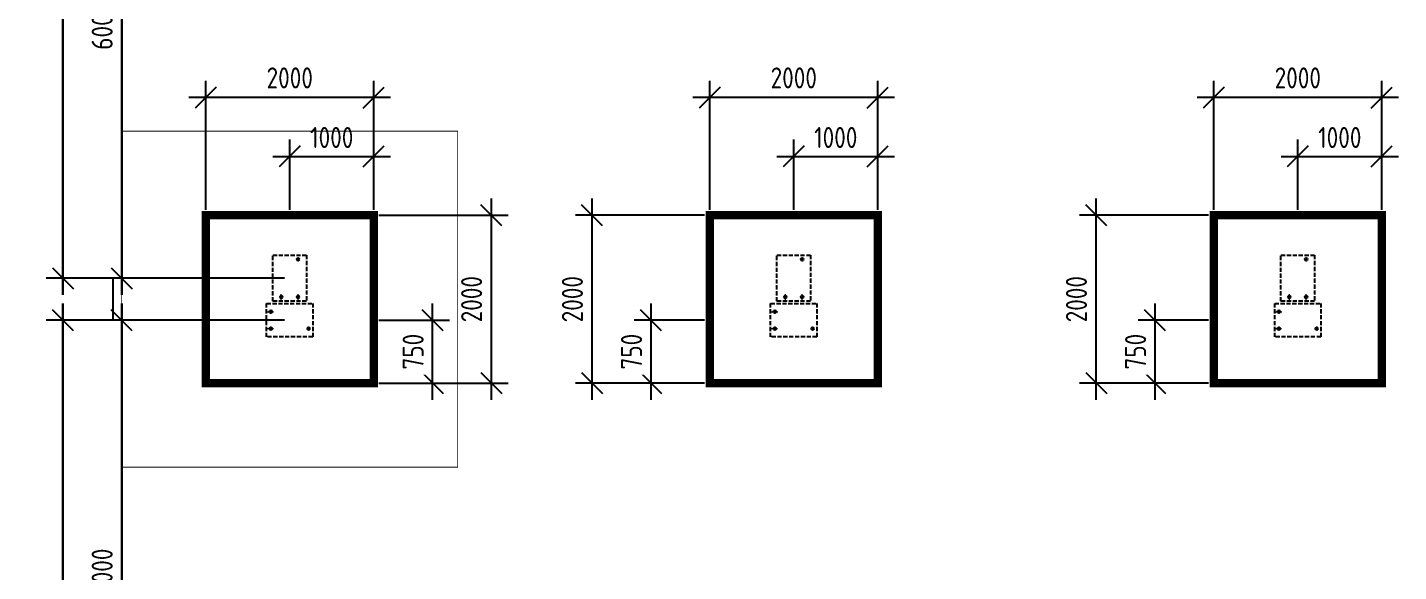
# Model space of a CAD drawing. Header units: inches. Extents: x -70075 to 28436, y 72758 to 118930.
# Drawn here: x -70075 to -53752, y 84664 to 91144 of the extents above; entities that cross this region are included whole.
import ezdxf

# ---------------------------------------------------------------- set-up
doc = ezdxf.new("R2010")
doc.units = ezdxf.units.IN
doc.header["$MEASUREMENT"] = 0
doc.linetypes.add('ГОСТ 2.303 4', pattern=[7, 5, -2, 0])
doc.linetypes.add('ГОСТ 2.303 6', pattern=[12, 8, -1.5, 1, -1.5])
doc.layers.add('Оси', color=151, linetype='Continuous', lineweight=18)
doc.styles.add('ГОСТ 2.304', font='CS_Gost2304.shx')
doc.dimstyles.new('СПДС', dxfattribs={"dimscale": 100, "dimtxt": 2.5, "dimasz": 2.5, "dimexe": 2, "dimexo": 0.625, "dimgap": 1, "dimtad": 1, "dimdec": 0, "dimtxsty": 'ГОСТ 2.304', "dimblk": 'OBLIQUE', "dimblk1": 'OBLIQUE', "dimblk2": 'OBLIQUE', "dimcen": 2.5, "dimdle": 2, "dimadec": 0, "dimazin": 2, "dimtfac": 0.75, "dimtdec": 4, "dimtmove": 1, "dimatfit": 3, "dimfxl": 1, "dimtfill": 1, "dimtolj": 1, "dimarcsym": 1})

# ---------------------------------------------------------------- blocks, each defined once
blk = doc.blocks.new('_Oblique')
at = {"color": 0, "linetype": 'ByBlock', "lineweight": -2}
blk.add_line((-0.5, -0.5), (0.5, 0.5), dxfattribs=at)
blk = doc.blocks.new('*D879')
at = {"color": 0, "lineweight": -2, "transparency": 16777216}
for p, q in [((-69652, 87958), (-69652, 112358)), ((-67015, 112158), (-69852, 112158)), ((-67015, 88158), (-69852, 88158))]:
    blk.add_line(p, q, dxfattribs=at)
at = {"layer": 'Defpoints', "color": 0, "transparency": 16777216}
for p in [(-69652, 112158), (-66952, 112158), (-66952, 88158)]:
    blk.add_point(p, dxfattribs=at)
at = {"color": 0, "lineweight": -2, "transparency": 16777216, "xscale": 250, "yscale": 250, "zscale": 250}
for p, rotation in [((-69652, 112158), 90), ((-69652, 88158), 270)]:
    blk.add_blockref('_Oblique', p, dxfattribs=dict(at, rotation=rotation))
at = {"color": 0, "lineweight": 25, "transparency": 16777216, "insert": (-69887, 100158), "char_height": 250, "attachment_point": 5, "rotation": 90, "style": 'ГОСТ 2.304', "bg_fill": 3, "box_fill_scale": 1.25, "bg_fill_color": 256, "bg_fill_true_color": 13158600, "bg_fill_transparency": 0}
blk.add_mtext('\\A1;24000', dxfattribs=at)
blk = doc.blocks.new('*D883')
at = {"color": 0, "lineweight": -2, "transparency": 16777216}
for p, q in [((-68952, 87958), (-68952, 94358)), ((-67015, 94158), (-69152, 94158)), ((-67015, 88158), (-69152, 88158))]:
    blk.add_line(p, q, dxfattribs=at)
at = {"layer": 'Defpoints', "color": 0, "transparency": 16777216}
for p in [(-68952, 94158), (-66952, 94158), (-66952, 88158)]:
    blk.add_point(p, dxfattribs=at)
at = {"color": 0, "lineweight": -2, "transparency": 16777216, "xscale": 250, "yscale": 250, "zscale": 250}
for p, rotation in [((-68952, 94158), 90), ((-68952, 88158), 270)]:
    blk.add_blockref('_Oblique', p, dxfattribs=dict(at, rotation=rotation))
at = {"color": 0, "lineweight": 25, "transparency": 16777216, "insert": (-69185, 91158), "char_height": 250, "attachment_point": 5, "rotation": 90, "style": 'ГОСТ 2.304', "bg_fill": 3, "box_fill_scale": 1.25, "bg_fill_color": 256, "bg_fill_true_color": 13158600, "bg_fill_transparency": 0}
blk.add_mtext('\\A1;6000', dxfattribs=at)
blk = doc.blocks.new('*D889')
at = {"color": 0, "lineweight": -2, "transparency": 16777216}
for p, q in [((-69652, 75458), (-69652, 87858)), ((-67015, 87658), (-69852, 87658)), ((-67015, 75658), (-69852, 75658))]:
    blk.add_line(p, q, dxfattribs=at)
at = {"layer": 'Defpoints', "color": 0, "transparency": 16777216}
for p in [(-69652, 87658), (-66952, 87658), (-66952, 75658)]:
    blk.add_point(p, dxfattribs=at)
at = {"color": 0, "lineweight": -2, "transparency": 16777216, "xscale": 250, "yscale": 250, "zscale": 250}
for p, rotation in [((-69652, 87658), 90), ((-69652, 75658), 270)]:
    blk.add_blockref('_Oblique', p, dxfattribs=dict(at, rotation=rotation))
at = {"color": 0, "lineweight": 25, "transparency": 16777216, "insert": (-69887, 81658), "char_height": 250, "attachment_point": 5, "rotation": 90, "style": 'ГОСТ 2.304', "bg_fill": 3, "box_fill_scale": 1.25, "bg_fill_color": 256, "bg_fill_true_color": 13158600, "bg_fill_transparency": 0}
blk.add_mtext('\\A1;12000', dxfattribs=at)
blk = doc.blocks.new('*D890')
at = {"color": 0, "lineweight": -2, "transparency": 16777216}
for p, q in [((-68952, 81458), (-68952, 87858)), ((-67015, 87658), (-69152, 87658)), ((-67015, 81658), (-69152, 81658))]:
    blk.add_line(p, q, dxfattribs=at)
at = {"layer": 'Defpoints', "color": 0, "transparency": 16777216}
for p in [(-68952, 87658), (-66952, 87658), (-66952, 81658)]:
    blk.add_point(p, dxfattribs=at)
at = {"color": 0, "lineweight": -2, "transparency": 16777216, "xscale": 250, "yscale": 250, "zscale": 250}
for p, rotation in [((-68952, 87658), 90), ((-68952, 81658), 270)]:
    blk.add_blockref('_Oblique', p, dxfattribs=dict(at, rotation=rotation))
at = {"color": 0, "lineweight": 25, "transparency": 16777216, "insert": (-69185, 84658), "char_height": 250, "attachment_point": 5, "rotation": 90, "style": 'ГОСТ 2.304', "bg_fill": 3, "box_fill_scale": 1.25, "bg_fill_color": 256, "bg_fill_true_color": 13158600, "bg_fill_transparency": 0}
blk.add_mtext('\\A1;6000', dxfattribs=at)
blk = doc.blocks.new('A$C7548783A')
at = {"linetype": 'ГОСТ 2.303 4', "ltscale": 10}
blk.add_lwpolyline([(-200, 275), (200, 275), (200, -275), (-200, -275)], close=True, dxfattribs=at)
at = {"lineweight": 30, "ltscale": 100}
for centre in [(100, 225), (-100, -225), (100, -225)]:
    blk.add_circle(centre, 15, dxfattribs=at)
at = {"layer": 'Оси', "linetype": 'ГОСТ 2.303 6', "ltscale": 10}
for p, q in [((-100, -271), (-100, -179)), ((100, -272), (100, -178))]:
    blk.add_line(p, q, dxfattribs=at)
blk = doc.blocks.new('*D913')
at = {"color": 0, "lineweight": -2, "transparency": 16777216}
for p, q in [((-69652, 112358), (-69652, 87958)), ((-67015, 112158), (-69852, 112158)), ((-67015, 88158), (-69852, 88158))]:
    blk.add_line(p, q, dxfattribs=at)
at = {"layer": 'Defpoints', "color": 0, "transparency": 16777216}
for p in [(-66952, 112158), (-69652, 88158), (-66952, 88158)]:
    blk.add_point(p, dxfattribs=at)
at = {"color": 0, "lineweight": -2, "transparency": 16777216, "xscale": 250, "yscale": 250, "zscale": 250}
for p, rotation in [((-69652, 112158), 90), ((-69652, 88158), 270)]:
    blk.add_blockref('_Oblique', p, dxfattribs=dict(at, rotation=rotation))
at = {"color": 0, "lineweight": 25, "transparency": 16777216, "insert": (-69887, 100158), "char_height": 250, "attachment_point": 5, "rotation": 90, "style": 'ГОСТ 2.304', "bg_fill": 3, "box_fill_scale": 1.25, "bg_fill_color": 256, "bg_fill_true_color": 13158600, "bg_fill_transparency": 0}
blk.add_mtext('\\A1;24000', dxfattribs=at)
blk = doc.blocks.new('*D914')
at = {"color": 0, "lineweight": -2, "transparency": 16777216}
for p, q in [((-68952, 94358), (-68952, 87958)), ((-67015, 94158), (-69152, 94158)), ((-67015, 88158), (-69152, 88158))]:
    blk.add_line(p, q, dxfattribs=at)
at = {"layer": 'Defpoints', "color": 0, "transparency": 16777216}
for p in [(-66952, 94158), (-68952, 88158), (-66952, 88158)]:
    blk.add_point(p, dxfattribs=at)
at = {"color": 0, "lineweight": -2, "transparency": 16777216, "xscale": 250, "yscale": 250, "zscale": 250}
for p, rotation in [((-68952, 94158), 90), ((-68952, 88158), 270)]:
    blk.add_blockref('_Oblique', p, dxfattribs=dict(at, rotation=rotation))
at = {"color": 0, "lineweight": 25, "transparency": 16777216, "insert": (-69185, 91158), "char_height": 250, "attachment_point": 5, "rotation": 90, "style": 'ГОСТ 2.304', "bg_fill": 3, "box_fill_scale": 1.25, "bg_fill_color": 256, "bg_fill_true_color": 13158600, "bg_fill_transparency": 0}
blk.add_mtext('\\A1;6000', dxfattribs=at)
blk = doc.blocks.new('*D923')
at = {"color": 0, "lineweight": -2, "transparency": 16777216}
for p, q in [((-69652, 87858), (-69652, 75458)), ((-67015, 87658), (-69852, 87658)), ((-67015, 75658), (-69852, 75658))]:
    blk.add_line(p, q, dxfattribs=at)
at = {"layer": 'Defpoints', "color": 0, "transparency": 16777216}
for p in [(-66952, 87658), (-69652, 75658), (-66952, 75658)]:
    blk.add_point(p, dxfattribs=at)
at = {"color": 0, "lineweight": -2, "transparency": 16777216, "xscale": 250, "yscale": 250, "zscale": 250}
for p, rotation in [((-69652, 87658), 90), ((-69652, 75658), 270)]:
    blk.add_blockref('_Oblique', p, dxfattribs=dict(at, rotation=rotation))
at = {"color": 0, "lineweight": 25, "transparency": 16777216, "insert": (-69887, 81658), "char_height": 250, "attachment_point": 5, "rotation": 90, "style": 'ГОСТ 2.304', "bg_fill": 3, "box_fill_scale": 1.25, "bg_fill_color": 256, "bg_fill_true_color": 13158600, "bg_fill_transparency": 0}
blk.add_mtext('\\A1;12000', dxfattribs=at)
blk = doc.blocks.new('*D925')
at = {"color": 0, "lineweight": -2, "transparency": 16777216}
for p, q in [((-68952, 87858), (-68952, 81458)), ((-67015, 87658), (-69152, 87658)), ((-67015, 81658), (-69152, 81658))]:
    blk.add_line(p, q, dxfattribs=at)
at = {"layer": 'Defpoints', "color": 0, "transparency": 16777216}
for p in [(-66952, 87658), (-68952, 81658), (-66952, 81658)]:
    blk.add_point(p, dxfattribs=at)
at = {"color": 0, "lineweight": -2, "transparency": 16777216, "xscale": 250, "yscale": 250, "zscale": 250}
for p, rotation in [((-68952, 87658), 90), ((-68952, 81658), 270)]:
    blk.add_blockref('_Oblique', p, dxfattribs=dict(at, rotation=rotation))
at = {"color": 0, "lineweight": 25, "transparency": 16777216, "insert": (-69185, 84658), "char_height": 250, "attachment_point": 5, "rotation": 90, "style": 'ГОСТ 2.304', "bg_fill": 3, "box_fill_scale": 1.25, "bg_fill_color": 256, "bg_fill_true_color": 13158600, "bg_fill_transparency": 0}
blk.add_mtext('\\A1;6000', dxfattribs=at)
blk = doc.blocks.new('*D1094')
at = {"color": 0, "lineweight": -2, "transparency": 16777216}
for p, q in [((-60952, 88971), (-60952, 89808)), ((-59952, 88971), (-59952, 89808)), ((-61152, 89608), (-59752, 89608))]:
    blk.add_line(p, q, dxfattribs=at)
at = {"layer": 'Defpoints', "color": 0, "transparency": 16777216}
for p in [(-59952, 89608), (-60952, 88908), (-59952, 88908)]:
    blk.add_point(p, dxfattribs=at)
at = {"color": 0, "lineweight": -2, "transparency": 16777216, "xscale": 250, "yscale": 250, "zscale": 250, "rotation": 180}
blk.add_blockref('_Oblique', (-60952, 89608), dxfattribs=at)
at = {"color": 0, "lineweight": -2, "transparency": 16777216, "xscale": 250, "yscale": 250, "zscale": 250}
blk.add_blockref('_Oblique', (-59952, 89608), dxfattribs=at)
at = {"color": 0, "transparency": 16777216, "insert": (-60452, 89833), "char_height": 250, "attachment_point": 5, "style": 'ГОСТ 2.304', "bg_fill": 3, "box_fill_scale": 1.25, "bg_fill_color": 256, "bg_fill_true_color": 13158600, "bg_fill_transparency": 0}
blk.add_mtext('\\A1;1000', dxfattribs=at)
blk = doc.blocks.new('*D1093')
at = {"color": 0, "lineweight": -2, "transparency": 16777216}
for p, q in [((-61952, 88971), (-61952, 90508)), ((-59952, 88971), (-59952, 90508)), ((-59752, 90308), (-62152, 90308))]:
    blk.add_line(p, q, dxfattribs=at)
at = {"layer": 'Defpoints', "color": 0, "transparency": 16777216}
for p in [(-61952, 90308), (-61952, 88908), (-59952, 88908)]:
    blk.add_point(p, dxfattribs=at)
at = {"color": 0, "lineweight": -2, "transparency": 16777216, "xscale": 250, "yscale": 250, "zscale": 250, "rotation": 180}
blk.add_blockref('_Oblique', (-61952, 90308), dxfattribs=at)
at = {"color": 0, "lineweight": -2, "transparency": 16777216, "xscale": 250, "yscale": 250, "zscale": 250}
blk.add_blockref('_Oblique', (-59952, 90308), dxfattribs=at)
at = {"color": 0, "transparency": 16777216, "insert": (-60952, 90543), "char_height": 250, "attachment_point": 5, "style": 'ГОСТ 2.304', "bg_fill": 3, "box_fill_scale": 1.25, "bg_fill_color": 256, "bg_fill_true_color": 13158600, "bg_fill_transparency": 0}
blk.add_mtext('\\A1;2000', dxfattribs=at)
blk = doc.blocks.new('*D1092')
at = {"color": 0, "lineweight": -2, "transparency": 16777216}
for p, q in [((-62652, 87858), (-62652, 86708)), ((-62015, 87658), (-62852, 87658)), ((-62015, 86908), (-62852, 86908))]:
    blk.add_line(p, q, dxfattribs=at)
at = {"layer": 'Defpoints', "color": 0, "transparency": 16777216}
for p in [(-61952, 87658), (-62652, 86908), (-61952, 86908)]:
    blk.add_point(p, dxfattribs=at)
at = {"color": 0, "lineweight": -2, "transparency": 16777216, "xscale": 250, "yscale": 250, "zscale": 250}
for p, rotation in [((-62652, 87658), 90), ((-62652, 86908), 270)]:
    blk.add_blockref('_Oblique', p, dxfattribs=dict(at, rotation=rotation))
at = {"color": 0, "transparency": 16777216, "insert": (-62883, 87283), "char_height": 250, "attachment_point": 5, "rotation": 90, "style": 'ГОСТ 2.304', "bg_fill": 3, "box_fill_scale": 1.25, "bg_fill_color": 256, "bg_fill_true_color": 13158600, "bg_fill_transparency": 0}
blk.add_mtext('\\A1;750', dxfattribs=at)
blk = doc.blocks.new('*D1091')
at = {"color": 0, "lineweight": -2, "transparency": 16777216}
for p, q in [((-63352, 86708), (-63352, 89108)), ((-62015, 88908), (-63552, 88908)), ((-62015, 86908), (-63552, 86908))]:
    blk.add_line(p, q, dxfattribs=at)
at = {"layer": 'Defpoints', "color": 0, "transparency": 16777216}
for p in [(-63352, 88908), (-61952, 88908), (-61952, 86908)]:
    blk.add_point(p, dxfattribs=at)
at = {"color": 0, "lineweight": -2, "transparency": 16777216, "xscale": 250, "yscale": 250, "zscale": 250}
for p, rotation in [((-63352, 88908), 90), ((-63352, 86908), 270)]:
    blk.add_blockref('_Oblique', p, dxfattribs=dict(at, rotation=rotation))
at = {"color": 0, "transparency": 16777216, "insert": (-63587, 87908), "char_height": 250, "attachment_point": 5, "rotation": 90, "style": 'ГОСТ 2.304', "bg_fill": 3, "box_fill_scale": 1.25, "bg_fill_color": 256, "bg_fill_true_color": 13158600, "bg_fill_transparency": 0}
blk.add_mtext('\\A1;2000', dxfattribs=at)
blk = doc.blocks.new('*D1098')
at = {"color": 0, "lineweight": -2, "transparency": 16777216}
for p, q in [((-54952, 88971), (-54952, 89808)), ((-53952, 88971), (-53952, 89808)), ((-55152, 89608), (-53752, 89608))]:
    blk.add_line(p, q, dxfattribs=at)
at = {"layer": 'Defpoints', "color": 0, "transparency": 16777216}
for p in [(-53952, 89608), (-54952, 88908), (-53952, 88908)]:
    blk.add_point(p, dxfattribs=at)
at = {"color": 0, "lineweight": -2, "transparency": 16777216, "xscale": 250, "yscale": 250, "zscale": 250, "rotation": 180}
blk.add_blockref('_Oblique', (-54952, 89608), dxfattribs=at)
at = {"color": 0, "lineweight": -2, "transparency": 16777216, "xscale": 250, "yscale": 250, "zscale": 250}
blk.add_blockref('_Oblique', (-53952, 89608), dxfattribs=at)
at = {"color": 0, "transparency": 16777216, "insert": (-54452, 89833), "char_height": 250, "attachment_point": 5, "style": 'ГОСТ 2.304', "bg_fill": 3, "box_fill_scale": 1.25, "bg_fill_color": 256, "bg_fill_true_color": 13158600, "bg_fill_transparency": 0}
blk.add_mtext('\\A1;1000', dxfattribs=at)
blk = doc.blocks.new('*D1097')
at = {"color": 0, "lineweight": -2, "transparency": 16777216}
for p, q in [((-55952, 88971), (-55952, 90508)), ((-53952, 88971), (-53952, 90508)), ((-53752, 90308), (-56152, 90308))]:
    blk.add_line(p, q, dxfattribs=at)
at = {"layer": 'Defpoints', "color": 0, "transparency": 16777216}
for p in [(-55952, 90308), (-55952, 88908), (-53952, 88908)]:
    blk.add_point(p, dxfattribs=at)
at = {"color": 0, "lineweight": -2, "transparency": 16777216, "xscale": 250, "yscale": 250, "zscale": 250, "rotation": 180}
blk.add_blockref('_Oblique', (-55952, 90308), dxfattribs=at)
at = {"color": 0, "lineweight": -2, "transparency": 16777216, "xscale": 250, "yscale": 250, "zscale": 250}
blk.add_blockref('_Oblique', (-53952, 90308), dxfattribs=at)
at = {"color": 0, "transparency": 16777216, "insert": (-54952, 90543), "char_height": 250, "attachment_point": 5, "style": 'ГОСТ 2.304', "bg_fill": 3, "box_fill_scale": 1.25, "bg_fill_color": 256, "bg_fill_true_color": 13158600, "bg_fill_transparency": 0}
blk.add_mtext('\\A1;2000', dxfattribs=at)
blk = doc.blocks.new('*D1096')
at = {"color": 0, "lineweight": -2, "transparency": 16777216}
for p, q in [((-56652, 87858), (-56652, 86708)), ((-56015, 87658), (-56852, 87658)), ((-56015, 86908), (-56852, 86908))]:
    blk.add_line(p, q, dxfattribs=at)
at = {"layer": 'Defpoints', "color": 0, "transparency": 16777216}
for p in [(-55952, 87658), (-56652, 86908), (-55952, 86908)]:
    blk.add_point(p, dxfattribs=at)
at = {"color": 0, "lineweight": -2, "transparency": 16777216, "xscale": 250, "yscale": 250, "zscale": 250}
for p, rotation in [((-56652, 87658), 90), ((-56652, 86908), 270)]:
    blk.add_blockref('_Oblique', p, dxfattribs=dict(at, rotation=rotation))
at = {"color": 0, "transparency": 16777216, "insert": (-56883, 87283), "char_height": 250, "attachment_point": 5, "rotation": 90, "style": 'ГОСТ 2.304', "bg_fill": 3, "box_fill_scale": 1.25, "bg_fill_color": 256, "bg_fill_true_color": 13158600, "bg_fill_transparency": 0}
blk.add_mtext('\\A1;750', dxfattribs=at)
blk = doc.blocks.new('*D1095')
at = {"color": 0, "lineweight": -2, "transparency": 16777216}
for p, q in [((-57352, 86708), (-57352, 89108)), ((-56015, 88908), (-57552, 88908)), ((-56015, 86908), (-57552, 86908))]:
    blk.add_line(p, q, dxfattribs=at)
at = {"layer": 'Defpoints', "color": 0, "transparency": 16777216}
for p in [(-57352, 88908), (-55952, 88908), (-55952, 86908)]:
    blk.add_point(p, dxfattribs=at)
at = {"color": 0, "lineweight": -2, "transparency": 16777216, "xscale": 250, "yscale": 250, "zscale": 250}
for p, rotation in [((-57352, 88908), 90), ((-57352, 86908), 270)]:
    blk.add_blockref('_Oblique', p, dxfattribs=dict(at, rotation=rotation))
at = {"color": 0, "transparency": 16777216, "insert": (-57587, 87908), "char_height": 250, "attachment_point": 5, "rotation": 90, "style": 'ГОСТ 2.304', "bg_fill": 3, "box_fill_scale": 1.25, "bg_fill_color": 256, "bg_fill_true_color": 13158600, "bg_fill_transparency": 0}
blk.add_mtext('\\A1;2000', dxfattribs=at)
blk = doc.blocks.new('*D1134')
at = {"color": 0, "lineweight": -2, "transparency": 16777216}
for p, q in [((-66952, 88971), (-66952, 89808)), ((-65952, 88971), (-65952, 89808)), ((-67152, 89608), (-65752, 89608))]:
    blk.add_line(p, q, dxfattribs=at)
at = {"layer": 'Defpoints', "color": 0, "transparency": 16777216}
for p in [(-65952, 89608), (-66952, 88908), (-65952, 88908)]:
    blk.add_point(p, dxfattribs=at)
at = {"color": 0, "lineweight": -2, "transparency": 16777216, "xscale": 250, "yscale": 250, "zscale": 250, "rotation": 180}
blk.add_blockref('_Oblique', (-66952, 89608), dxfattribs=at)
at = {"color": 0, "lineweight": -2, "transparency": 16777216, "xscale": 250, "yscale": 250, "zscale": 250}
blk.add_blockref('_Oblique', (-65952, 89608), dxfattribs=at)
at = {"color": 0, "transparency": 16777216, "insert": (-66452, 89833), "char_height": 250, "attachment_point": 5, "style": 'ГОСТ 2.304', "bg_fill": 3, "box_fill_scale": 1.25, "bg_fill_color": 256, "bg_fill_true_color": 13158600, "bg_fill_transparency": 0}
blk.add_mtext('\\A1;1000', dxfattribs=at)
blk = doc.blocks.new('*D1133')
at = {"color": 0, "lineweight": -2, "transparency": 16777216}
for p, q in [((-67952, 88971), (-67952, 90508)), ((-65952, 88971), (-65952, 90508)), ((-65752, 90308), (-68152, 90308))]:
    blk.add_line(p, q, dxfattribs=at)
at = {"layer": 'Defpoints', "color": 0, "transparency": 16777216}
for p in [(-67952, 90308), (-67952, 88908), (-65952, 88908)]:
    blk.add_point(p, dxfattribs=at)
at = {"color": 0, "lineweight": -2, "transparency": 16777216, "xscale": 250, "yscale": 250, "zscale": 250, "rotation": 180}
blk.add_blockref('_Oblique', (-67952, 90308), dxfattribs=at)
at = {"color": 0, "lineweight": -2, "transparency": 16777216, "xscale": 250, "yscale": 250, "zscale": 250}
blk.add_blockref('_Oblique', (-65952, 90308), dxfattribs=at)
at = {"color": 0, "transparency": 16777216, "insert": (-66952, 90543), "char_height": 250, "attachment_point": 5, "style": 'ГОСТ 2.304', "bg_fill": 3, "box_fill_scale": 1.25, "bg_fill_color": 256, "bg_fill_true_color": 13158600, "bg_fill_transparency": 0}
blk.add_mtext('\\A1;2000', dxfattribs=at)
blk = doc.blocks.new('*D1214')
at = {"color": 0, "lineweight": -2, "transparency": 16777216}
for p, q in [((-65252, 86708), (-65252, 87858)), ((-65890, 87658), (-65052, 87658)), ((-65890, 86908), (-65052, 86908))]:
    blk.add_line(p, q, dxfattribs=at)
at = {"layer": 'Defpoints', "color": 0, "transparency": 16777216}
for p in [(-65952, 87658), (-65252, 87658), (-65952, 86908)]:
    blk.add_point(p, dxfattribs=at)
at = {"color": 0, "lineweight": -2, "transparency": 16777216, "xscale": 250, "yscale": 250, "zscale": 250}
for p, rotation in [((-65252, 87658), 90), ((-65252, 86908), 270)]:
    blk.add_blockref('_Oblique', p, dxfattribs=dict(at, rotation=rotation))
at = {"color": 0, "transparency": 16777216, "insert": (-65483, 87283), "char_height": 250, "attachment_point": 5, "rotation": 90, "style": 'ГОСТ 2.304', "bg_fill": 3, "box_fill_scale": 1.25, "bg_fill_color": 256, "bg_fill_true_color": 13158600, "bg_fill_transparency": 0}
blk.add_mtext('\\A1;750', dxfattribs=at)
blk = doc.blocks.new('*D1215')
at = {"color": 0, "lineweight": -2, "transparency": 16777216}
for p, q in [((-64552, 86708), (-64552, 89108)), ((-65890, 88908), (-64352, 88908)), ((-65890, 86908), (-64352, 86908))]:
    blk.add_line(p, q, dxfattribs=at)
at = {"layer": 'Defpoints', "color": 0, "transparency": 16777216}
for p in [(-65952, 88908), (-64552, 88908), (-65952, 86908)]:
    blk.add_point(p, dxfattribs=at)
at = {"color": 0, "lineweight": -2, "transparency": 16777216, "xscale": 250, "yscale": 250, "zscale": 250}
for p, rotation in [((-64552, 88908), 90), ((-64552, 86908), 270)]:
    blk.add_blockref('_Oblique', p, dxfattribs=dict(at, rotation=rotation))
at = {"color": 0, "transparency": 16777216, "insert": (-64787, 87908), "char_height": 250, "attachment_point": 5, "rotation": 90, "style": 'ГОСТ 2.304', "bg_fill": 3, "box_fill_scale": 1.25, "bg_fill_color": 256, "bg_fill_true_color": 13158600, "bg_fill_transparency": 0}
blk.add_mtext('\\A1;2000', dxfattribs=at)

msp = doc.modelspace()

# ---------------------------------------------------------------- linework, layer by layer
at = {"color": 2, "ltscale": 100, "const_width": 100}
for points in [[(-61952.4, 86908.1), (-61952.4, 88908.1), (-59952.4, 88908.1), (-59952.4, 86908.1)], [(-55952.4, 86908.1), (-55952.4, 88908.1), (-53952.4, 88908.1), (-53952.4, 86908.1)]]:
    msp.add_lwpolyline(points, close=True, dxfattribs=at)

# ---------------------------------------------------------------- block references
at = {"ltscale": 100}
for p in [(-60952.4, 88158.1), (-54952.4, 88158.1)]:
    msp.add_blockref('A$C7548783A', p, dxfattribs=at)
at = {"ltscale": 100, "rotation": 270}
for p in [(-60952.4, 87658.1), (-54952.4, 87658.1)]:
    msp.add_blockref('A$C7548783A', p, dxfattribs=at)

# ---------------------------------------------------------------- dimensions: what is measured, and where the dimension line sits
at = {"lineweight": 25}
for base, p1, p2, picture, middle in [((-69652.4, 112158.1), (-66952.4, 88158.1), (-66952.4, 112158.1), '*D879', (-69887.1, 100158.1)), ((-69652.4, 87658.1), (-66952.4, 75658.1), (-66952.4, 87658.1), '*D889', (-69887.1, 81658.1))]:
    dim = msp.add_linear_dim(base=base, p1=p1, p2=p2, angle=90, dimstyle='СПДС', dxfattribs=at)
    dim.commit()
    dim.dimension.update_dxf_attribs({"geometry": picture, "text_midpoint": middle})

# ---------------------------------------------------------------- next in the draw order: dimensions: what is measured, and where the dimension line sits
for base, p1, p2, picture, middle in [((-68952.4, 94158.1), (-66952.4, 88158.1), (-66952.4, 94158.1), '*D883', (-69184.7, 91158.1)), ((-68952.4, 87658.1), (-66952.4, 81658.1), (-66952.4, 87658.1), '*D890', (-69184.7, 84658.1))]:
    dim = msp.add_linear_dim(base=base, p1=p1, p2=p2, angle=90, dimstyle='СПДС', dxfattribs=at)
    dim.commit()
    dim.dimension.update_dxf_attribs({"geometry": picture, "text_midpoint": middle})
for base, p1, p2, picture, middle in [((-59952.4, 89608.1), (-60952.4, 88908.1), (-59952.4, 88908.1), '*D1094', (-60452.4, 89833.1)), ((-53952.4, 89608.1), (-54952.4, 88908.1), (-53952.4, 88908.1), '*D1098', (-54452.4, 89833.1))]:
    dim = msp.add_linear_dim(base=base, p1=p1, p2=p2, dimstyle='СПДС', override={"dimtmove": 1})
    dim.commit()
    dim.dimension.update_dxf_attribs({"geometry": picture, "text_midpoint": middle})
for base, p1, p2, picture, middle in [((-62652.4, 86908.1), (-61952.4, 87658.1), (-61952.4, 86908.1), '*D1092', (-62882.6, 87283.1)), ((-56652.4, 86908.1), (-55952.4, 87658.1), (-55952.4, 86908.1), '*D1096', (-56882.6, 87283.1))]:
    dim = msp.add_linear_dim(base=base, p1=p1, p2=p2, angle=90, dimstyle='СПДС', override={"dimtmove": 1})
    dim.commit()
    dim.dimension.update_dxf_attribs({"geometry": picture, "text_midpoint": middle})

# ---------------------------------------------------------------- next in the draw order: linework, layer by layer
at = {"ltscale": 100}
msp.add_line((-69052.4, 87658.1), (-69052.4, 88158.1), dxfattribs=at)
at = {"color": 2, "ltscale": 100, "const_width": 100}
msp.add_lwpolyline([(-67952.4, 86908.1), (-67952.4, 88908.1), (-65952.4, 88908.1), (-65952.4, 86908.1)], close=True, dxfattribs=at)

# ---------------------------------------------------------------- next in the draw order: block references
at = {"ltscale": 100}
msp.add_blockref('A$C7548783A', (-66952.4, 88158.1), dxfattribs=at)
at = {"ltscale": 100, "rotation": 270}
msp.add_blockref('A$C7548783A', (-66952.4, 87658.1), dxfattribs=at)

# ---------------------------------------------------------------- next in the draw order: dimensions: what is measured, and where the dimension line sits
for base, p1, p2, picture, middle in [((-61952.4, 90308.1), (-59952.4, 88908.1), (-61952.4, 88908.1), '*D1093', (-60952.4, 90542.8)), ((-55952.4, 90308.1), (-53952.4, 88908.1), (-55952.4, 88908.1), '*D1097', (-54952.4, 90542.8))]:
    dim = msp.add_linear_dim(base=base, p1=p1, p2=p2, dimstyle='СПДС')
    dim.commit()
    dim.dimension.update_dxf_attribs({"geometry": picture, "text_midpoint": middle})

# ---------------------------------------------------------------- next in the draw order: dimensions: what is measured, and where the dimension line sits
at = {"lineweight": 25}
for base, p1, p2, picture, middle in [((-69652.4, 88158.1), (-66952.4, 112158.1), (-66952.4, 88158.1), '*D913', (-69887.1, 100158.1)), ((-69652.4, 75658.1), (-66952.4, 87658.1), (-66952.4, 75658.1), '*D923', (-69887.1, 81658.1))]:
    dim = msp.add_linear_dim(base=base, p1=p1, p2=p2, angle=270, dimstyle='СПДС', dxfattribs=at)
    dim.commit()
    dim.dimension.update_dxf_attribs({"geometry": picture, "text_midpoint": middle})
for base, p1, p2, picture, middle in [((-63352.4, 88908.1), (-61952.4, 86908.1), (-61952.4, 88908.1), '*D1091', (-63587.1, 87908.1)), ((-57352.4, 88908.1), (-55952.4, 86908.1), (-55952.4, 88908.1), '*D1095', (-57587.1, 87908.1))]:
    dim = msp.add_linear_dim(base=base, p1=p1, p2=p2, angle=90, dimstyle='СПДС')
    dim.commit()
    dim.dimension.update_dxf_attribs({"geometry": picture, "text_midpoint": middle})
dim = msp.add_linear_dim(base=(-65252.4, 87658.1), p1=(-65952.4, 86908.1), p2=(-65952.4, 87658.1), angle=270, dimstyle='СПДС', override={"dimtmove": 1})
dim.commit()
dim.dimension.update_dxf_attribs({"geometry": '*D1214', "text_midpoint": (-65482.6, 87283.1)})

# ---------------------------------------------------------------- next in the draw order: dimensions: what is measured, and where the dimension line sits
for base, p1, p2, picture, middle in [((-68952.4, 88158.1), (-66952.4, 94158.1), (-66952.4, 88158.1), '*D914', (-69184.7, 91158.1)), ((-68952.4, 81658.1), (-66952.4, 87658.1), (-66952.4, 81658.1), '*D925', (-69184.7, 84658.1))]:
    dim = msp.add_linear_dim(base=base, p1=p1, p2=p2, angle=270, dimstyle='СПДС', dxfattribs=at)
    dim.commit()
    dim.dimension.update_dxf_attribs({"geometry": picture, "text_midpoint": middle})

# ---------------------------------------------------------------- next in the draw order: dimensions: what is measured, and where the dimension line sits
dim = msp.add_linear_dim(base=(-65952.4, 89608.1), p1=(-66952.4, 88908.1), p2=(-65952.4, 88908.1), dimstyle='СПДС', override={"dimtmove": 1})
dim.commit()
dim.dimension.update_dxf_attribs({"geometry": '*D1134', "text_midpoint": (-66452.4, 89833.1)})

# ---------------------------------------------------------------- next in the draw order: dimensions: what is measured, and where the dimension line sits
dim = msp.add_linear_dim(base=(-67952.4, 90308.1), p1=(-65952.4, 88908.1), p2=(-67952.4, 88908.1), dimstyle='СПДС')
dim.commit()
dim.dimension.update_dxf_attribs({"geometry": '*D1133', "text_midpoint": (-66952.4, 90542.8)})

# ---------------------------------------------------------------- next in the draw order: dimensions: what is measured, and where the dimension line sits
dim = msp.add_linear_dim(base=(-64552.4, 88908.1), p1=(-65952.4, 86908.1), p2=(-65952.4, 88908.1), angle=270, dimstyle='СПДС')
dim.commit()
dim.dimension.update_dxf_attribs({"geometry": '*D1215', "text_midpoint": (-64787.1, 87908.1)})

# ---------------------------------------------------------------- next in the draw order: linework, layer by layer
at = {"color": 2, "linetype": 'ГОСТ 2.303 4', "ltscale": 100, "const_width": 10}
msp.add_lwpolyline([(-68952.4, 85908.1), (-68952.4, 89908.1), (-64952.4, 89908.1), (-64952.4, 85908.1)], close=True, dxfattribs=at)

doc.saveas('drawing.dxf')
